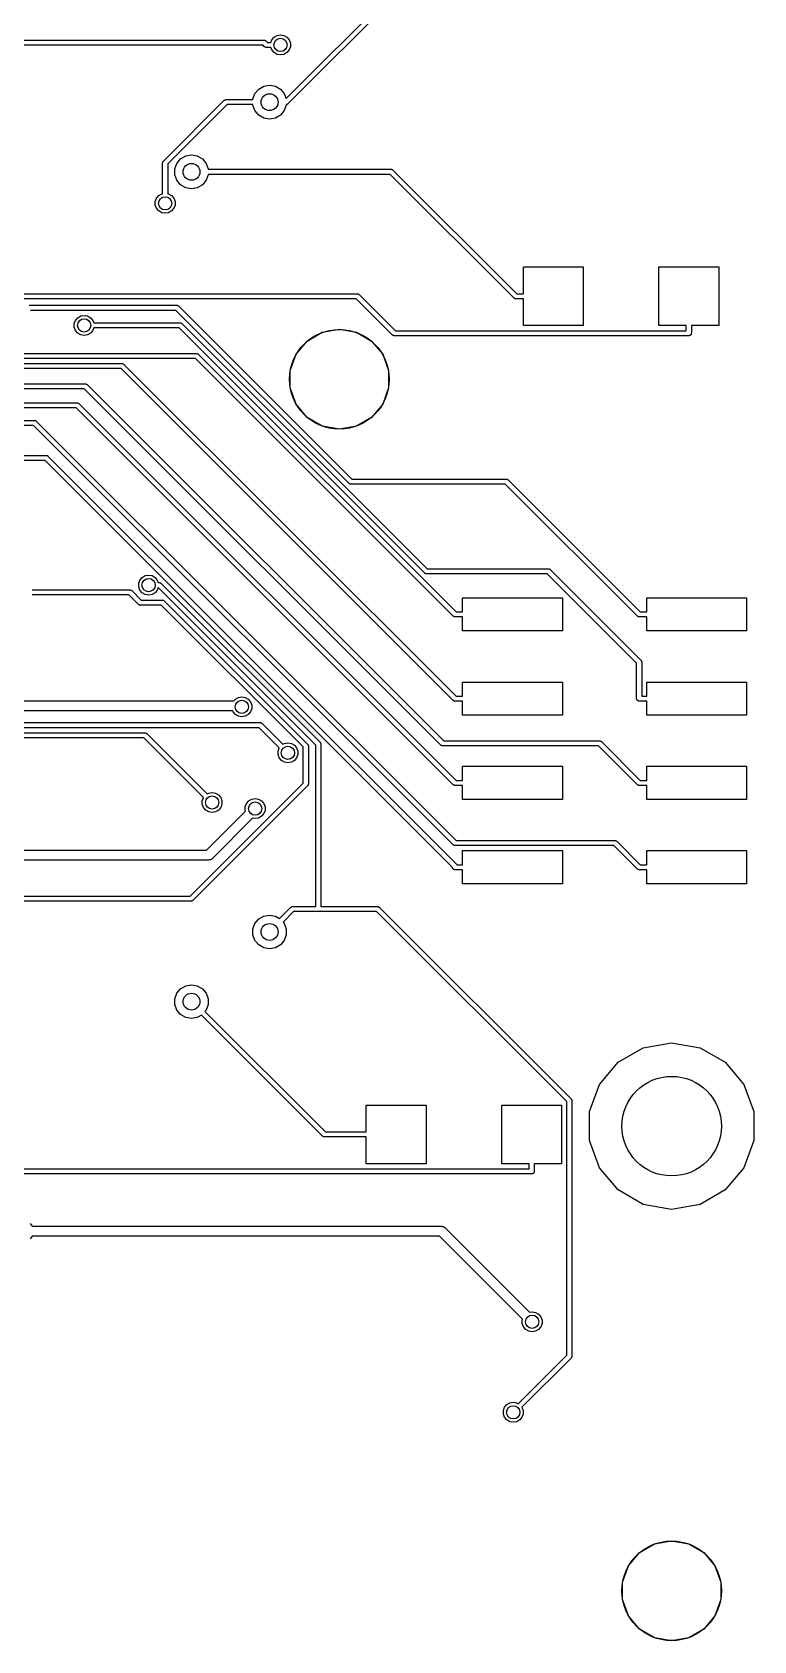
# Model space of a CAD drawing. Extents: x 0 to 100, y -163 to 0.
# Drawn here: x 78.26 to 99.97, y -163.01 to -114.54 of the extents above; entities that cross this region are included whole.
import ezdxf

# ---------------------------------------------------------------- set-up
doc = ezdxf.new("R2010")
doc.units = 0
doc.header["$MEASUREMENT"] = 0
doc.layers.add('BLACK', color=7, linetype='CONTINUOUS')

msp = doc.modelspace()

# ---------------------------------------------------------------- linework, layer by layer
at = {"layer": 'Black'}
for p, q in [((85.8962, -116.545), (93.2507, -109.191)), ((93.3808, -109.276), (85.953, -116.704)), ((45.0809, -114.785), (85.2377, -114.785)), ((85.2377, -114.785), (85.241, -114.785)), ((85.241, -114.785), (85.2444, -114.785)), ((85.2444, -114.785), (85.254, -114.787)), ((85.254, -114.787), (85.2638, -114.789)), ((85.2638, -114.789), (85.2667, -114.791)), ((85.2667, -114.791), (85.2699, -114.792)), ((85.2699, -114.792), (85.2781, -114.797)), ((85.2781, -114.797), (85.2867, -114.802)), ((85.2867, -114.802), (85.2889, -114.805)), ((85.2889, -114.805), (85.2916, -114.807)), ((85.2916, -114.807), (85.3362, -114.852)), ((85.3362, -114.852), (85.441, -114.852)), ((85.441, -114.852), (85.4681, -114.777)), ((85.4681, -114.777), (85.5353, -114.697)), ((85.5353, -114.697), (85.6259, -114.645)), ((85.6259, -114.645), (85.7289, -114.627)), ((85.7289, -114.627), (85.8319, -114.645)), ((85.8319, -114.645), (85.9225, -114.697)), ((85.9225, -114.697), (85.9897, -114.777)), ((85.9897, -114.777), (86.0255, -114.875)), ((85.2062, -114.937), (45.1124, -114.937)), ((85.2508, -114.982), (85.2062, -114.937)), ((85.2535, -114.984), (85.2508, -114.982)), ((85.2557, -114.986), (85.2535, -114.984)), ((85.2643, -114.991), (85.2557, -114.986)), ((85.2724, -114.997), (85.2643, -114.991)), ((85.2757, -114.998), (85.2724, -114.997)), ((85.2786, -114.999), (85.2757, -114.998)), ((85.2884, -115.001), (85.2786, -114.999)), ((85.298, -115.004), (85.2884, -115.001)), ((85.3013, -115.003), (85.298, -115.004)), ((85.3046, -115.004), (85.3013, -115.003)), ((85.441, -115.004), (85.3046, -115.004)), ((85.4681, -115.078), (85.441, -115.004)), ((85.5353, -115.158), (85.4681, -115.078)), ((85.6259, -115.211), (85.5353, -115.158)), ((85.7289, -115.229), (85.6259, -115.211)), ((85.8319, -115.211), (85.7289, -115.229)), ((85.9225, -115.158), (85.8319, -115.211)), ((85.9897, -115.078), (85.9225, -115.158)), ((86.0255, -114.98), (85.9897, -115.078)), ((86.0255, -114.875), (86.0255, -114.98)), ((84.9584, -116.395), (85.0722, -116.259)), ((85.0722, -116.259), (85.2256, -116.171)), ((85.2256, -116.171), (85.4, -116.14)), ((85.4, -116.14), (85.5744, -116.171)), ((85.5744, -116.171), (85.7278, -116.259)), ((85.7278, -116.259), (85.8416, -116.395)), ((82.2045, -118.427), (84.0353, -116.596)), ((84.1208, -116.726), (82.3346, -118.512)), ((84.0353, -116.596), (84.0381, -116.594)), ((84.0381, -116.594), (84.0402, -116.592)), ((84.0402, -116.592), (84.0488, -116.587)), ((84.0488, -116.587), (84.057, -116.581)), ((84.057, -116.581), (84.0602, -116.58)), ((84.0602, -116.58), (84.0631, -116.578)), ((84.0631, -116.578), (84.0729, -116.577)), ((84.0729, -116.577), (84.0826, -116.574)), ((84.0826, -116.574), (84.0859, -116.574)), ((84.0859, -116.574), (84.0892, -116.574)), ((84.0892, -116.574), (84.8978, -116.574)), ((84.8978, -116.726), (84.1208, -116.726)), ((84.8978, -116.561), (84.9584, -116.395)), ((84.8978, -116.574), (84.8978, -116.561)), ((84.8978, -116.739), (84.8978, -116.726)), ((84.9584, -116.905), (84.8978, -116.739)), ((85.8416, -116.395), (85.8962, -116.545)), ((85.9022, -116.739), (85.8416, -116.905)), ((85.9024, -116.726), (85.9022, -116.726)), ((85.9022, -116.726), (85.9022, -116.739)), ((85.9057, -116.726), (85.9024, -116.726)), ((85.9154, -116.723), (85.9057, -116.726)), ((85.9252, -116.722), (85.9154, -116.723)), ((85.9281, -116.72), (85.9252, -116.722)), ((85.9313, -116.719), (85.9281, -116.72)), ((85.9395, -116.713), (85.9313, -116.719)), ((85.9481, -116.708), (85.9395, -116.713)), ((85.9502, -116.706), (85.9481, -116.708)), ((85.953, -116.704), (85.9502, -116.706)), ((85.0722, -117.041), (84.9584, -116.905)), ((85.2256, -117.129), (85.0722, -117.041)), ((85.4, -117.16), (85.2256, -117.129)), ((85.5744, -117.129), (85.4, -117.16)), ((85.7278, -117.041), (85.5744, -117.129)), ((85.8416, -116.905), (85.7278, -117.041)), ((82.8756, -118.271), (83.05, -118.24)), ((83.05, -118.24), (83.2244, -118.271)), ((82.1822, -118.481), (82.1828, -118.477)), ((82.1822, -119.411), (82.1822, -118.481)), ((82.1825, -118.474), (82.1851, -118.465)), ((82.1828, -118.477), (82.1825, -118.474)), ((82.1851, -118.465), (82.1868, -118.455)), ((82.1868, -118.455), (82.1885, -118.452)), ((82.1885, -118.452), (82.1893, -118.449)), ((82.1893, -118.449), (82.1951, -118.44)), ((82.1951, -118.44), (82.2, -118.432)), ((82.2, -118.432), (82.2026, -118.43)), ((82.2026, -118.43), (82.2045, -118.427)), ((82.3346, -118.512), (82.3346, -119.411)), ((82.5478, -118.661), (82.6084, -118.495)), ((82.5478, -118.839), (82.5478, -118.661)), ((82.6084, -118.495), (82.7222, -118.359)), ((82.7222, -118.359), (82.8756, -118.271)), ((83.2244, -118.271), (83.3778, -118.359)), ((83.3778, -118.359), (83.4916, -118.495)), ((83.4916, -118.495), (83.5522, -118.661)), ((83.5522, -118.661), (83.5522, -118.674)), ((83.5522, -118.674), (89.0593, -118.674)), ((89.0593, -118.674), (89.0626, -118.674)), ((89.0626, -118.674), (89.0659, -118.674)), ((89.0659, -118.674), (89.0756, -118.677)), ((89.0756, -118.677), (89.0854, -118.678)), ((89.0854, -118.678), (89.0883, -118.68)), ((89.0883, -118.68), (89.0915, -118.681)), ((89.0915, -118.681), (89.0997, -118.687)), ((89.0997, -118.687), (89.1083, -118.692)), ((89.1083, -118.692), (89.1104, -118.694)), ((89.1104, -118.694), (89.1132, -118.696)), ((89.1132, -118.696), (92.8409, -122.424)), ((82.6084, -119.005), (82.5478, -118.839)), ((82.7222, -119.141), (82.6084, -119.005)), ((82.8756, -119.229), (82.7222, -119.141)), ((83.3778, -119.141), (83.2244, -119.229)), ((83.4916, -119.005), (83.3778, -119.141)), ((83.5522, -118.839), (83.4916, -119.005)), ((89.0277, -118.826), (83.5522, -118.826)), ((83.5522, -118.826), (83.5522, -118.839)), ((92.7554, -122.554), (89.0277, -118.826)), ((81.9618, -119.647), (81.9976, -119.548)), ((81.9618, -119.751), (81.9618, -119.647)), ((81.9976, -119.548), (82.0648, -119.468)), ((82.0648, -119.468), (82.1554, -119.416)), ((82.1554, -119.416), (82.1822, -119.411)), ((82.3346, -119.411), (82.3614, -119.416)), ((82.3614, -119.416), (82.452, -119.468)), ((82.452, -119.468), (82.5192, -119.548)), ((82.5192, -119.548), (82.555, -119.647)), ((82.555, -119.647), (82.555, -119.751)), ((83.05, -119.26), (82.8756, -119.229)), ((83.2244, -119.229), (83.05, -119.26)), ((81.9976, -119.85), (81.9618, -119.751)), ((82.0648, -119.93), (81.9976, -119.85)), ((82.1554, -119.982), (82.0648, -119.93)), ((82.2584, -120), (82.1554, -119.982)), ((82.3614, -119.982), (82.2584, -120)), ((82.452, -119.93), (82.3614, -119.982)), ((82.5192, -119.85), (82.452, -119.93)), ((82.555, -119.751), (82.5192, -119.85)), ((93.0382, -122.424), (93.0382, -121.616)), ((93.0382, -121.616), (94.8365, -121.616)), ((94.8365, -121.616), (94.8365, -123.384)), ((97.1175, -123.384), (97.1175, -121.616)), ((97.1175, -121.616), (98.9158, -121.616)), ((98.9158, -121.616), (98.9158, -123.384)), ((73.9158, -122.424), (88.0403, -122.424)), ((88.0087, -122.576), (73.9158, -122.576)), ((89.0992, -123.667), (88.0087, -122.576)), ((88.0403, -122.424), (88.0436, -122.424)), ((88.0436, -122.424), (88.0469, -122.424)), ((88.0469, -122.424), (88.0566, -122.427)), ((88.0566, -122.427), (88.0664, -122.428)), ((88.0664, -122.428), (88.0693, -122.43)), ((88.0693, -122.43), (88.0725, -122.431)), ((88.0725, -122.431), (88.0807, -122.437)), ((88.0807, -122.437), (88.0893, -122.442)), ((88.0893, -122.442), (88.0914, -122.444)), ((88.0914, -122.444), (88.0942, -122.446)), ((88.0942, -122.446), (89.1847, -123.537)), ((92.7582, -122.556), (92.7554, -122.554)), ((92.7603, -122.558), (92.7582, -122.556)), ((92.7689, -122.563), (92.7603, -122.558)), ((92.7771, -122.569), (92.7689, -122.563)), ((92.7803, -122.57), (92.7771, -122.569)), ((92.7832, -122.572), (92.7803, -122.57)), ((92.793, -122.573), (92.7832, -122.572)), ((92.8027, -122.576), (92.793, -122.573)), ((92.806, -122.576), (92.8027, -122.576)), ((92.8093, -122.576), (92.806, -122.576)), ((93.0382, -122.576), (92.8093, -122.576)), ((92.8409, -122.424), (93.0382, -122.424)), ((93.0382, -123.384), (93.0382, -122.576)), ((78.17, -122.77), (82.6111, -122.77)), ((82.5795, -122.923), (78.2016, -122.923)), ((79.6266, -123.145), (79.7172, -123.093)), ((79.7172, -123.093), (79.8202, -123.074)), ((79.8202, -123.074), (79.9232, -123.093)), ((79.9232, -123.093), (80.0138, -123.145)), ((87.7946, -128.138), (82.5795, -122.923)), ((82.6111, -122.77), (82.6144, -122.771)), ((82.6144, -122.771), (82.6177, -122.771)), ((82.6177, -122.771), (82.6274, -122.773)), ((82.6274, -122.773), (82.6372, -122.775)), ((82.6372, -122.775), (82.6401, -122.777)), ((82.6401, -122.777), (82.6433, -122.778)), ((82.6433, -122.778), (82.6515, -122.783)), ((82.6515, -122.783), (82.6601, -122.788)), ((82.6601, -122.788), (82.6622, -122.791)), ((82.6622, -122.791), (82.665, -122.793)), ((82.665, -122.793), (87.8801, -128.008)), ((79.5236, -123.323), (79.5594, -123.225)), ((79.5236, -123.428), (79.5236, -123.323)), ((79.5594, -123.526), (79.5236, -123.428)), ((79.5594, -123.225), (79.6266, -123.145)), ((79.6266, -123.606), (79.5594, -123.526)), ((80.0138, -123.145), (80.081, -123.225)), ((80.081, -123.526), (80.0138, -123.606)), ((80.081, -123.225), (80.1081, -123.299)), ((80.1081, -123.452), (80.081, -123.526)), ((80.1081, -123.299), (82.7084, -123.299)), ((82.6768, -123.452), (80.1081, -123.452)), ((90.0612, -130.836), (82.6768, -123.452)), ((82.7084, -123.299), (82.7117, -123.3)), ((82.7117, -123.3), (82.715, -123.3)), ((82.715, -123.3), (82.7247, -123.302)), ((82.7247, -123.302), (82.7345, -123.304)), ((82.7345, -123.304), (82.7374, -123.306)), ((82.7374, -123.306), (82.7406, -123.307)), ((82.7406, -123.307), (82.7488, -123.312)), ((82.7488, -123.312), (82.7574, -123.317)), ((82.7574, -123.317), (82.7595, -123.32)), ((82.7595, -123.32), (82.7623, -123.322)), ((82.7623, -123.322), (90.1467, -130.706)), ((86.985, -123.585), (87.5, -123.494)), ((87.5, -123.494), (88.015, -123.585)), ((89.1847, -123.537), (97.9404, -123.537)), ((94.8365, -123.384), (93.0382, -123.384)), ((97.9404, -123.384), (97.1175, -123.384)), ((97.9404, -123.537), (97.9404, -123.384)), ((98.9158, -123.384), (98.0928, -123.384)), ((98.0928, -123.384), (98.0928, -123.613)), ((79.7172, -123.659), (79.6266, -123.606)), ((79.8202, -123.677), (79.7172, -123.659)), ((79.9232, -123.659), (79.8202, -123.677)), ((80.0138, -123.606), (79.9232, -123.659)), ((86.196, -124.247), (86.5321, -123.847)), ((86.5321, -123.847), (86.985, -123.585)), ((88.015, -123.585), (88.4679, -123.847)), ((88.4679, -123.847), (88.804, -124.247)), ((89.102, -123.669), (89.0992, -123.667)), ((89.1041, -123.671), (89.102, -123.669)), ((89.1127, -123.676), (89.1041, -123.671)), ((89.1209, -123.682), (89.1127, -123.676)), ((89.1241, -123.683), (89.1209, -123.682)), ((89.127, -123.684), (89.1241, -123.683)), ((89.1368, -123.686), (89.127, -123.684)), ((89.1465, -123.689), (89.1368, -123.686)), ((89.1498, -123.688), (89.1465, -123.689)), ((89.1531, -123.689), (89.1498, -123.688)), ((98.0166, -123.689), (89.1531, -123.689)), ((98.0232, -123.688), (98.0166, -123.689)), ((98.0298, -123.688), (98.0232, -123.688)), ((98.0361, -123.686), (98.0298, -123.688)), ((98.0427, -123.684), (98.0361, -123.686)), ((98.0484, -123.681), (98.0427, -123.684)), ((98.0547, -123.679), (98.0484, -123.681)), ((98.0598, -123.675), (98.0547, -123.679)), ((98.0656, -123.671), (98.0598, -123.675)), ((98.0699, -123.666), (98.0656, -123.671)), ((98.075, -123.662), (98.0699, -123.666)), ((98.0783, -123.656), (98.075, -123.662)), ((98.0826, -123.651), (98.0783, -123.656)), ((98.0849, -123.645), (98.0826, -123.651)), ((98.0882, -123.639), (98.0849, -123.645)), ((98.0894, -123.632), (98.0882, -123.639)), ((98.0916, -123.626), (98.0894, -123.632)), ((98.0928, -123.613), (98.0916, -123.619)), ((98.0916, -123.619), (98.0916, -123.626)), ((67.4903, -124.528), (80.9651, -124.528)), ((83.1683, -124.375), (72.2051, -124.375)), ((72.2367, -124.223), (83.1999, -124.223)), ((80.9651, -124.528), (80.9684, -124.528)), ((80.9684, -124.528), (80.9717, -124.528)), ((80.9717, -124.528), (80.9814, -124.531)), ((80.9814, -124.531), (80.9912, -124.532)), ((80.9912, -124.532), (80.9941, -124.534)), ((80.9941, -124.534), (80.9973, -124.535)), ((80.9973, -124.535), (81.0055, -124.541)), ((81.0055, -124.541), (81.0141, -124.546)), ((81.0141, -124.546), (81.0162, -124.548)), ((81.0162, -124.548), (81.019, -124.55)), ((90.9272, -132.134), (83.1683, -124.375)), ((83.1999, -124.223), (83.2032, -124.223)), ((83.2032, -124.223), (83.2065, -124.223)), ((83.2065, -124.223), (83.2162, -124.225)), ((83.2162, -124.225), (83.226, -124.227)), ((83.226, -124.227), (83.2289, -124.229)), ((83.2289, -124.229), (83.2321, -124.23)), ((83.2321, -124.23), (83.2403, -124.235)), ((83.2403, -124.235), (83.2489, -124.24)), ((83.2489, -124.24), (83.251, -124.243)), ((83.251, -124.243), (83.2538, -124.245)), ((83.2538, -124.245), (91.0127, -132.004)), ((86.0171, -124.739), (86.196, -124.247)), ((88.804, -124.247), (88.9829, -124.739)), ((80.9335, -124.68), (67.4587, -124.68)), ((90.9272, -134.674), (80.9335, -124.68)), ((81.019, -124.55), (91.0127, -134.544)), ((86.0171, -125.261), (86.0171, -124.739)), ((88.9829, -124.739), (88.9829, -125.261)), ((79.823, -125.29), (66.5115, -125.29)), ((66.5431, -125.138), (79.8546, -125.138)), ((90.5564, -136.024), (79.823, -125.29)), ((79.8546, -125.138), (79.8579, -125.139)), ((79.8579, -125.139), (79.8612, -125.138)), ((79.8612, -125.138), (79.8709, -125.141)), ((79.8709, -125.141), (79.8807, -125.143)), ((79.8807, -125.143), (79.8836, -125.144)), ((79.8836, -125.144), (79.8868, -125.145)), ((79.8868, -125.145), (79.895, -125.151)), ((79.895, -125.151), (79.9036, -125.156)), ((79.9036, -125.156), (79.9057, -125.158)), ((79.9057, -125.158), (79.9085, -125.16)), ((79.9085, -125.16), (90.6418, -135.894)), ((86.196, -125.753), (86.0171, -125.261)), ((88.9829, -125.261), (88.804, -125.753)), ((70.901, -125.709), (79.6068, -125.709)), ((79.5752, -125.862), (70.901, -125.862)), ((90.9272, -137.214), (79.5752, -125.862)), ((79.6068, -125.709), (79.6101, -125.71)), ((79.6101, -125.71), (79.6134, -125.71)), ((79.6134, -125.71), (79.6231, -125.712)), ((79.6231, -125.712), (79.6329, -125.714)), ((79.6329, -125.714), (79.6358, -125.716)), ((79.6358, -125.716), (79.639, -125.717)), ((79.639, -125.717), (79.6472, -125.722)), ((79.6472, -125.722), (79.6558, -125.727)), ((79.6558, -125.727), (79.6579, -125.73)), ((79.6579, -125.73), (79.6607, -125.732)), ((79.6607, -125.732), (91.0127, -137.084)), ((86.5321, -126.153), (86.196, -125.753)), ((88.804, -125.753), (88.4679, -126.153)), ((78.2928, -126.391), (66.2604, -126.391)), ((66.292, -126.238), (78.3244, -126.238)), ((90.9269, -139.025), (78.2928, -126.391)), ((78.3244, -126.238), (78.3277, -126.239)), ((78.3277, -126.239), (78.331, -126.239)), ((78.331, -126.239), (78.3407, -126.241)), ((78.3407, -126.241), (78.3505, -126.243)), ((78.3505, -126.243), (78.3534, -126.245)), ((78.3534, -126.245), (78.3566, -126.246)), ((78.3566, -126.246), (78.3648, -126.251)), ((78.3648, -126.251), (78.3734, -126.256)), ((78.3734, -126.256), (78.3755, -126.259)), ((78.3755, -126.259), (78.3783, -126.261)), ((78.3783, -126.261), (91.0124, -138.895)), ((86.985, -126.415), (86.5321, -126.153)), ((87.5, -126.506), (86.985, -126.415)), ((88.015, -126.415), (87.5, -126.506)), ((88.4679, -126.153), (88.015, -126.415)), ((78.6452, -127.445), (62.2432, -127.445)), ((62.2748, -127.292), (78.6768, -127.292)), ((90.9059, -139.706), (78.6452, -127.445)), ((78.6768, -127.292), (78.6801, -127.293)), ((78.6801, -127.293), (78.6834, -127.293)), ((78.6834, -127.293), (78.693, -127.295)), ((78.693, -127.295), (78.7028, -127.297)), ((78.7028, -127.297), (78.7057, -127.299)), ((78.7057, -127.299), (78.709, -127.3)), ((78.709, -127.3), (78.7171, -127.305)), ((78.7171, -127.305), (78.7257, -127.31)), ((78.7257, -127.31), (78.7279, -127.313)), ((78.7279, -127.313), (78.7307, -127.315)), ((78.7307, -127.315), (91.035, -139.619)), ((87.7974, -128.14), (87.7946, -128.138)), ((87.7995, -128.142), (87.7974, -128.14)), ((87.8081, -128.147), (87.7995, -128.142)), ((87.8163, -128.153), (87.8081, -128.147)), ((87.8195, -128.154), (87.8163, -128.153)), ((87.8224, -128.156), (87.8195, -128.154)), ((87.8322, -128.157), (87.8224, -128.156)), ((87.8419, -128.16), (87.8322, -128.157)), ((87.8452, -128.16), (87.8419, -128.16)), ((87.8485, -128.16), (87.8452, -128.16)), ((92.4935, -128.16), (87.8485, -128.16)), ((87.8801, -128.008), (92.5251, -128.008)), ((96.4672, -132.134), (92.4935, -128.16)), ((92.5251, -128.008), (92.5284, -128.008)), ((92.5284, -128.008), (92.5317, -128.008)), ((92.5317, -128.008), (92.5414, -128.011)), ((92.5414, -128.011), (92.5512, -128.012)), ((92.5512, -128.012), (92.5541, -128.014)), ((92.5541, -128.014), (92.5573, -128.015)), ((92.5573, -128.015), (92.5655, -128.021)), ((92.5655, -128.021), (92.5741, -128.026)), ((92.5741, -128.026), (92.5762, -128.028)), ((92.5762, -128.028), (92.579, -128.03)), ((92.579, -128.03), (96.5527, -132.004)), ((90.064, -130.838), (90.0612, -130.836)), ((90.0661, -130.841), (90.064, -130.838)), ((90.0747, -130.846), (90.0661, -130.841)), ((90.0829, -130.851), (90.0747, -130.846)), ((90.1467, -130.706), (93.7874, -130.706)), ((93.7874, -130.706), (93.7907, -130.707)), ((93.7907, -130.707), (93.794, -130.706)), ((93.794, -130.706), (93.8037, -130.709)), ((93.8037, -130.709), (93.8135, -130.711)), ((93.8135, -130.711), (93.8164, -130.712)), ((93.8164, -130.712), (93.8196, -130.713)), ((93.8196, -130.713), (93.8278, -130.719)), ((93.8278, -130.719), (93.8364, -130.724)), ((93.8364, -130.724), (93.8385, -130.726)), ((93.8385, -130.726), (93.8413, -130.728)), ((93.8413, -130.728), (96.575, -133.462)), ((81.4628, -131.147), (81.4985, -131.048)), ((81.4628, -131.251), (81.4628, -131.147)), ((81.4985, -131.349), (81.4628, -131.251)), ((81.4985, -131.048), (81.5658, -130.968)), ((81.5658, -130.968), (81.6564, -130.916)), ((81.6564, -130.916), (81.7593, -130.898)), ((81.7593, -130.898), (81.8623, -130.916)), ((81.8623, -130.916), (81.9529, -130.968)), ((81.9529, -130.968), (82.0202, -131.048)), ((82.0202, -131.048), (82.0472, -131.123)), ((82.0464, -131.277), (82.0202, -131.349)), ((86.7898, -136.021), (82.0464, -131.277)), ((82.0472, -131.123), (82.0759, -131.123)), ((82.0759, -131.123), (82.0792, -131.123)), ((82.0792, -131.123), (82.0825, -131.123)), ((82.0825, -131.123), (82.0921, -131.126)), ((82.0921, -131.126), (82.1019, -131.127)), ((82.1019, -131.127), (82.1048, -131.129)), ((82.1048, -131.129), (82.1081, -131.13)), ((82.1081, -131.13), (82.1162, -131.136)), ((82.1162, -131.136), (82.1248, -131.14)), ((82.1248, -131.14), (82.127, -131.143)), ((82.127, -131.143), (82.1297, -131.145)), ((82.1297, -131.145), (86.9199, -135.935)), ((90.0861, -130.852), (90.0829, -130.851)), ((90.089, -130.854), (90.0861, -130.852)), ((90.0988, -130.856), (90.089, -130.854)), ((90.1085, -130.858), (90.0988, -130.856)), ((90.1118, -130.858), (90.1085, -130.858)), ((90.1151, -130.858), (90.1118, -130.858)), ((93.7558, -130.858), (90.1151, -130.858)), ((96.4449, -133.548), (93.7558, -130.858)), ((78.2545, -131.346), (81.2002, -131.346)), ((81.1686, -131.498), (78.2545, -131.498)), ((81.4517, -131.781), (81.1686, -131.498)), ((81.2002, -131.346), (81.2035, -131.346)), ((81.2035, -131.346), (81.2068, -131.346)), ((81.2068, -131.346), (81.2164, -131.349)), ((81.2164, -131.349), (81.2262, -131.35)), ((81.2262, -131.35), (81.2291, -131.352)), ((81.2291, -131.352), (81.2324, -131.353)), ((81.2324, -131.353), (81.2405, -131.359)), ((81.2405, -131.359), (81.2491, -131.364)), ((81.2491, -131.364), (81.2513, -131.366)), ((81.2513, -131.366), (81.254, -131.368)), ((81.254, -131.368), (81.5372, -131.651)), ((81.4545, -131.783), (81.4517, -131.781)), ((81.4566, -131.786), (81.4545, -131.783)), ((81.4653, -131.791), (81.4566, -131.786)), ((81.4734, -131.797), (81.4653, -131.791)), ((81.4767, -131.797), (81.4734, -131.797)), ((81.4796, -131.799), (81.4767, -131.797)), ((81.4894, -131.801), (81.4796, -131.799)), ((81.499, -131.803), (81.4894, -131.801)), ((81.5658, -131.43), (81.4985, -131.349)), ((81.5023, -131.803), (81.499, -131.803)), ((81.5056, -131.804), (81.5023, -131.803)), ((82.1418, -131.804), (81.5056, -131.804)), ((81.5372, -131.651), (82.1734, -131.651)), ((81.6564, -131.482), (81.5658, -131.43)), ((81.7593, -131.5), (81.6564, -131.482)), ((81.8623, -131.482), (81.7593, -131.5)), ((81.9529, -131.43), (81.8623, -131.482)), ((82.0202, -131.349), (81.9529, -131.43)), ((86.4142, -136.076), (82.1418, -131.804)), ((82.1734, -131.651), (82.1767, -131.652)), ((82.1767, -131.652), (82.18, -131.652)), ((82.18, -131.652), (82.1896, -131.654)), ((82.1896, -131.654), (82.1995, -131.656)), ((82.1995, -131.656), (82.2024, -131.658)), ((82.2024, -131.658), (82.2056, -131.658)), ((82.2056, -131.658), (82.2138, -131.664)), ((82.2138, -131.664), (82.2224, -131.669)), ((82.2224, -131.669), (82.2245, -131.672)), ((82.2245, -131.672), (82.2273, -131.674)), ((82.2273, -131.674), (86.5443, -135.991)), ((91.21, -132.004), (91.21, -131.58)), ((91.21, -131.58), (94.21, -131.58)), ((94.21, -131.58), (94.21, -132.58)), ((96.75, -132.004), (96.75, -131.58)), ((96.75, -131.58), (99.75, -131.58)), ((99.75, -131.58), (99.75, -132.58)), ((90.93, -132.136), (90.9272, -132.134)), ((90.9321, -132.138), (90.93, -132.136)), ((90.9407, -132.143), (90.9321, -132.138)), ((90.9489, -132.149), (90.9407, -132.143)), ((90.9521, -132.15), (90.9489, -132.149)), ((90.955, -132.152), (90.9521, -132.15)), ((90.9648, -132.153), (90.955, -132.152)), ((90.9745, -132.156), (90.9648, -132.153)), ((90.9778, -132.156), (90.9745, -132.156)), ((90.9811, -132.156), (90.9778, -132.156)), ((91.21, -132.156), (90.9811, -132.156)), ((91.0127, -132.004), (91.21, -132.004)), ((91.21, -132.58), (91.21, -132.156)), ((96.47, -132.136), (96.4672, -132.134)), ((96.4721, -132.138), (96.47, -132.136)), ((96.4807, -132.143), (96.4721, -132.138)), ((96.4889, -132.149), (96.4807, -132.143)), ((96.4921, -132.15), (96.4889, -132.149)), ((96.495, -132.152), (96.4921, -132.15)), ((96.5048, -132.153), (96.495, -132.152)), ((96.5145, -132.156), (96.5048, -132.153)), ((96.5178, -132.156), (96.5145, -132.156)), ((96.5211, -132.156), (96.5178, -132.156)), ((96.75, -132.156), (96.5211, -132.156)), ((96.5527, -132.004), (96.75, -132.004)), ((96.75, -132.58), (96.75, -132.156)), ((94.21, -132.58), (91.21, -132.58)), ((99.75, -132.58), (96.75, -132.58)), ((96.4449, -134.62), (96.4449, -133.548)), ((96.575, -133.462), (96.5769, -133.465)), ((96.5769, -133.465), (96.5795, -133.467)), ((96.5795, -133.467), (96.5845, -133.476)), ((96.5845, -133.476), (96.5902, -133.484)), ((96.5902, -133.484), (96.591, -133.487)), ((96.591, -133.487), (96.5927, -133.49)), ((96.5927, -133.49), (96.5944, -133.5)), ((96.5944, -133.5), (96.597, -133.509)), ((96.597, -133.509), (96.5967, -133.513)), ((96.5967, -133.513), (96.5973, -133.516)), ((96.5973, -133.516), (96.5973, -134.544)), ((91.21, -134.544), (91.21, -134.12)), ((91.21, -134.12), (94.21, -134.12)), ((94.21, -134.12), (94.21, -135.12)), ((96.75, -134.544), (96.75, -134.12)), ((96.75, -134.12), (99.75, -134.12)), ((99.75, -134.12), (99.75, -135.12)), ((73.0959, -134.689), (84.3281, -134.689)), ((84.3281, -134.689), (84.3721, -134.637)), ((84.3721, -134.637), (84.4626, -134.584)), ((84.4626, -134.584), (84.5656, -134.566)), ((84.5656, -134.566), (84.6686, -134.584)), ((84.6686, -134.584), (84.7592, -134.637)), ((84.7592, -134.637), (84.8264, -134.717)), ((84.8264, -134.717), (84.8622, -134.815)), ((90.93, -134.676), (90.9272, -134.674)), ((90.9321, -134.678), (90.93, -134.676)), ((90.9407, -134.683), (90.9321, -134.678)), ((90.9489, -134.689), (90.9407, -134.683)), ((90.9521, -134.69), (90.9489, -134.689)), ((90.955, -134.692), (90.9521, -134.69)), ((90.9648, -134.693), (90.955, -134.692)), ((90.9745, -134.696), (90.9648, -134.693)), ((90.9778, -134.696), (90.9745, -134.696)), ((90.9811, -134.696), (90.9778, -134.696)), ((91.21, -134.696), (90.9811, -134.696)), ((91.0127, -134.544), (91.21, -134.544)), ((91.21, -135.12), (91.21, -134.696)), ((96.4461, -134.627), (96.4449, -134.62)), ((96.4461, -134.633), (96.4461, -134.627)), ((96.4483, -134.639), (96.4461, -134.633)), ((96.4495, -134.646), (96.4483, -134.639)), ((96.4528, -134.652), (96.4495, -134.646)), ((96.4551, -134.658), (96.4528, -134.652)), ((96.4594, -134.663), (96.4551, -134.658)), ((96.4627, -134.669), (96.4594, -134.663)), ((96.4678, -134.673), (96.4627, -134.669)), ((96.4721, -134.678), (96.4678, -134.673)), ((96.4779, -134.682), (96.4721, -134.678)), ((96.483, -134.686), (96.4779, -134.682)), ((96.4893, -134.688), (96.483, -134.686)), ((96.495, -134.692), (96.4893, -134.688)), ((96.5016, -134.693), (96.495, -134.692)), ((96.5079, -134.695), (96.5016, -134.693)), ((96.5145, -134.695), (96.5079, -134.695)), ((96.5211, -134.696), (96.5145, -134.695)), ((96.75, -134.696), (96.5211, -134.696)), ((96.5973, -134.544), (96.75, -134.544)), ((96.75, -135.12), (96.75, -134.696)), ((84.2943, -134.989), (73.0959, -134.989)), ((84.3048, -135.018), (84.2943, -134.989)), ((84.3721, -135.098), (84.3048, -135.018)), ((84.4626, -135.15), (84.3721, -135.098)), ((84.5656, -135.168), (84.4626, -135.15)), ((84.6686, -135.15), (84.5656, -135.168)), ((84.7592, -135.098), (84.6686, -135.15)), ((84.8264, -135.018), (84.7592, -135.098)), ((84.8622, -134.92), (84.8264, -135.018)), ((84.8622, -134.815), (84.8622, -134.92)), ((94.21, -135.12), (91.21, -135.12)), ((99.75, -135.12), (96.75, -135.12)), ((64.3084, -135.344), (85.1189, -135.344)), ((85.0873, -135.497), (64.34, -135.497)), ((65.4159, -135.649), (81.6476, -135.649)), ((81.6476, -135.649), (81.6509, -135.65)), ((81.6509, -135.65), (81.6542, -135.65)), ((81.6542, -135.65), (81.6639, -135.652)), ((81.6639, -135.652), (81.6737, -135.654)), ((81.6737, -135.654), (81.6766, -135.656)), ((81.6766, -135.656), (81.6798, -135.657)), ((81.6798, -135.657), (81.688, -135.662)), ((81.688, -135.662), (81.6966, -135.667)), ((81.6966, -135.667), (81.6987, -135.67)), ((81.6987, -135.67), (81.7015, -135.672)), ((81.7015, -135.672), (83.5223, -137.493)), ((85.6927, -136.102), (85.0873, -135.497)), ((85.1189, -135.344), (85.1222, -135.345)), ((85.1222, -135.345), (85.1255, -135.345)), ((85.1255, -135.345), (85.1351, -135.347)), ((85.1351, -135.347), (85.1449, -135.349)), ((85.1449, -135.349), (85.1478, -135.351)), ((85.1478, -135.351), (85.1511, -135.351)), ((85.1511, -135.351), (85.1592, -135.357)), ((85.1592, -135.357), (85.1678, -135.362)), ((85.1678, -135.362), (85.17, -135.365)), ((85.17, -135.365), (85.1727, -135.367)), ((85.1727, -135.367), (85.8036, -135.997)), ((81.616, -135.802), (65.4475, -135.802)), ((83.4114, -137.597), (81.616, -135.802)), ((85.6558, -136.202), (85.6916, -136.103)), ((85.6916, -136.103), (85.6927, -136.102)), ((85.8036, -135.997), (85.8494, -135.971)), ((85.8494, -135.971), (85.9524, -135.953)), ((85.9524, -135.953), (86.0554, -135.971)), ((86.0554, -135.971), (86.146, -136.023)), ((86.146, -136.023), (86.2132, -136.103)), ((86.2132, -136.103), (86.249, -136.202)), ((86.4142, -137.164), (86.4142, -136.076)), ((86.5443, -135.991), (86.5462, -135.993)), ((86.5462, -135.993), (86.5488, -135.995)), ((86.5488, -135.995), (86.5538, -136.004)), ((86.5538, -136.004), (86.5595, -136.012)), ((86.5595, -136.012), (86.5603, -136.015)), ((86.5603, -136.015), (86.562, -136.018)), ((86.562, -136.018), (86.5637, -136.028)), ((86.5637, -136.028), (86.5663, -136.038)), ((86.5663, -136.038), (86.566, -136.041)), ((86.566, -136.041), (86.5666, -136.044)), ((86.5666, -136.044), (86.5666, -137.195)), ((86.7898, -140.887), (86.7898, -136.021)), ((86.9199, -135.935), (86.9218, -135.938)), ((86.9218, -135.938), (86.9244, -135.94)), ((86.9244, -135.94), (86.9293, -135.949)), ((86.9293, -135.949), (86.9351, -135.957)), ((86.9351, -135.957), (86.9359, -135.96)), ((86.9359, -135.96), (86.9376, -135.963)), ((86.9376, -135.963), (86.9393, -135.973)), ((86.9393, -135.973), (86.9419, -135.982)), ((86.9419, -135.982), (86.9416, -135.986)), ((86.9416, -135.986), (86.9422, -135.989)), ((86.9422, -135.989), (86.9422, -140.887)), ((90.5591, -136.026), (90.5564, -136.024)), ((90.5613, -136.028), (90.5591, -136.026)), ((90.5699, -136.033), (90.5613, -136.028)), ((90.578, -136.039), (90.5699, -136.033)), ((90.5813, -136.04), (90.578, -136.039)), ((90.5842, -136.041), (90.5813, -136.04)), ((90.594, -136.043), (90.5842, -136.041)), ((90.6036, -136.046), (90.594, -136.043)), ((90.6069, -136.045), (90.6036, -136.046)), ((90.6102, -136.046), (90.6069, -136.045)), ((95.2994, -136.046), (90.6102, -136.046)), ((90.6418, -135.894), (95.3309, -135.894)), ((96.4672, -137.214), (95.2994, -136.046)), ((95.3309, -135.894), (95.3342, -135.894)), ((95.3342, -135.894), (95.3376, -135.894)), ((95.3376, -135.894), (95.3472, -135.897)), ((95.3472, -135.897), (95.357, -135.898)), ((95.357, -135.898), (95.3599, -135.9)), ((95.3599, -135.9), (95.3631, -135.901)), ((95.3631, -135.901), (95.3713, -135.906)), ((95.3713, -135.906), (95.3799, -135.911)), ((95.3799, -135.911), (95.3821, -135.914)), ((95.3821, -135.914), (95.3848, -135.916)), ((95.3848, -135.916), (96.5527, -137.084)), ((85.6558, -136.306), (85.6558, -136.202)), ((85.6916, -136.405), (85.6558, -136.306)), ((85.7588, -136.485), (85.6916, -136.405)), ((85.8494, -136.537), (85.7588, -136.485)), ((85.9524, -136.555), (85.8494, -136.537)), ((86.0554, -136.537), (85.9524, -136.555)), ((86.146, -136.485), (86.0554, -136.537)), ((86.2132, -136.405), (86.146, -136.485)), ((86.249, -136.306), (86.2132, -136.405)), ((86.249, -136.202), (86.249, -136.306)), ((91.21, -137.084), (91.21, -136.66)), ((91.21, -136.66), (94.21, -136.66)), ((94.21, -136.66), (94.21, -137.66)), ((96.75, -137.084), (96.75, -136.66)), ((96.75, -136.66), (99.75, -136.66)), ((99.75, -136.66), (99.75, -137.66)), ((91.0127, -137.084), (91.21, -137.084)), ((96.5527, -137.084), (96.75, -137.084)), ((83.0099, -140.568), (86.4142, -137.164)), ((86.5443, -137.249), (83.0954, -140.698)), ((83.3745, -137.697), (83.4103, -137.599)), ((83.4103, -137.599), (83.4114, -137.597)), ((83.5223, -137.493), (83.5681, -137.466)), ((83.5681, -137.466), (83.6711, -137.448)), ((83.6711, -137.448), (83.7741, -137.466)), ((83.7741, -137.466), (83.8647, -137.519)), ((83.8647, -137.519), (83.9319, -137.599)), ((83.9319, -137.599), (83.9677, -137.697)), ((84.8629, -137.652), (84.9659, -137.633)), ((84.9659, -137.633), (85.0689, -137.652)), ((86.5462, -137.246), (86.5443, -137.249)), ((86.5488, -137.244), (86.5462, -137.246)), ((86.5537, -137.235), (86.5488, -137.244)), ((86.5595, -137.227), (86.5537, -137.235)), ((86.5603, -137.224), (86.5595, -137.227)), ((86.562, -137.221), (86.5603, -137.224)), ((86.5637, -137.211), (86.562, -137.221)), ((86.5663, -137.202), (86.5637, -137.211)), ((86.5666, -137.195), (86.566, -137.198)), ((86.566, -137.198), (86.5663, -137.202)), ((90.93, -137.216), (90.9272, -137.214)), ((90.9321, -137.218), (90.93, -137.216)), ((90.9407, -137.223), (90.9321, -137.218)), ((90.9489, -137.229), (90.9407, -137.223)), ((90.9521, -137.23), (90.9489, -137.229)), ((90.955, -137.232), (90.9521, -137.23)), ((90.9648, -137.233), (90.955, -137.232)), ((90.9745, -137.236), (90.9648, -137.233)), ((90.9778, -137.236), (90.9745, -137.236)), ((90.9811, -137.236), (90.9778, -137.236)), ((91.21, -137.236), (90.9811, -137.236)), ((91.21, -137.66), (91.21, -137.236)), ((96.47, -137.216), (96.4672, -137.214)), ((96.4721, -137.218), (96.47, -137.216)), ((96.4807, -137.223), (96.4721, -137.218)), ((96.4889, -137.229), (96.4807, -137.223)), ((96.4921, -137.23), (96.4889, -137.229)), ((96.495, -137.232), (96.4921, -137.23)), ((96.5048, -137.233), (96.495, -137.232)), ((96.5145, -137.236), (96.5048, -137.233)), ((96.5178, -137.236), (96.5145, -137.236)), ((96.5211, -137.236), (96.5178, -137.236)), ((96.75, -137.236), (96.5211, -137.236)), ((96.75, -137.66), (96.75, -137.236)), ((83.3745, -137.801), (83.3745, -137.697)), ((83.4103, -137.9), (83.3745, -137.801)), ((83.4775, -137.98), (83.4103, -137.9)), ((83.5681, -138.032), (83.4775, -137.98)), ((83.5004, -139.188), (84.6779, -138.01)), ((83.6711, -138.05), (83.5681, -138.032)), ((83.7741, -138.032), (83.6711, -138.05)), ((83.8647, -137.98), (83.7741, -138.032)), ((83.9319, -137.9), (83.8647, -137.98)), ((83.9677, -137.801), (83.9319, -137.9)), ((83.9677, -137.697), (83.9677, -137.801)), ((84.6693, -137.882), (84.7051, -137.784)), ((84.6693, -137.987), (84.6693, -137.882)), ((84.6779, -138.01), (84.6693, -137.987)), ((84.7051, -137.784), (84.7723, -137.704)), ((84.7723, -137.704), (84.8629, -137.652)), ((85.0689, -137.652), (85.1595, -137.704)), ((85.1595, -137.704), (85.2267, -137.784)), ((85.2267, -138.085), (85.1595, -138.165)), ((85.2267, -137.784), (85.2625, -137.882)), ((85.2625, -137.987), (85.2267, -138.085)), ((85.2625, -137.882), (85.2625, -137.987)), ((94.21, -137.66), (91.21, -137.66)), ((99.75, -137.66), (96.75, -137.66)), ((84.8902, -138.222), (83.6686, -139.444)), ((84.9659, -138.236), (84.8902, -138.222)), ((85.0689, -138.218), (84.9659, -138.236)), ((85.1595, -138.165), (85.0689, -138.218)), ((90.9297, -139.027), (90.9269, -139.025)), ((90.9318, -139.029), (90.9297, -139.027)), ((90.9404, -139.034), (90.9318, -139.029)), ((90.9486, -139.04), (90.9404, -139.034)), ((90.9518, -139.041), (90.9486, -139.04)), ((90.9547, -139.043), (90.9518, -139.041)), ((90.9645, -139.044), (90.9547, -139.043)), ((90.9742, -139.047), (90.9645, -139.044)), ((90.9775, -139.047), (90.9742, -139.047)), ((90.9808, -139.047), (90.9775, -139.047)), ((95.7606, -139.047), (90.9808, -139.047)), ((91.0124, -138.895), (95.7922, -138.895)), ((96.4672, -139.754), (95.7606, -139.047)), ((95.7922, -138.895), (95.7955, -138.895)), ((95.7955, -138.895), (95.7988, -138.895)), ((95.7988, -138.895), (95.8085, -138.898)), ((95.8085, -138.898), (95.8183, -138.899)), ((95.8183, -138.899), (95.8212, -138.901)), ((95.8212, -138.901), (95.8244, -138.902)), ((95.8244, -138.902), (95.8326, -138.908)), ((95.8326, -138.908), (95.8412, -138.913)), ((95.8412, -138.913), (95.8433, -138.915)), ((95.8433, -138.915), (95.8461, -138.917)), ((95.8461, -138.917), (96.5527, -139.624)), ((83.5625, -139.488), (63.5769, -139.488)), ((63.7147, -139.188), (83.5004, -139.188)), ((83.569, -139.487), (83.5625, -139.488)), ((83.5756, -139.487), (83.569, -139.487)), ((83.5945, -139.482), (83.5756, -139.487)), ((83.6138, -139.479), (83.5945, -139.482)), ((83.6195, -139.476), (83.6138, -139.479)), ((83.6259, -139.474), (83.6195, -139.476)), ((83.6419, -139.463), (83.6259, -139.474)), ((83.6589, -139.453), (83.6419, -139.463)), ((83.6632, -139.448), (83.6589, -139.453)), ((83.6686, -139.444), (83.6632, -139.448)), ((91.21, -139.624), (91.21, -139.2)), ((91.21, -139.2), (94.21, -139.2)), ((94.21, -139.2), (94.21, -140.2)), ((96.75, -139.624), (96.75, -139.2)), ((96.75, -139.2), (99.75, -139.2)), ((99.75, -139.2), (99.75, -140.2)), ((90.9061, -139.707), (90.9059, -139.706)), ((90.9061, -139.713), (90.9061, -139.707)), ((90.9083, -139.719), (90.9061, -139.713)), ((90.9095, -139.726), (90.9083, -139.719)), ((90.9128, -139.732), (90.9095, -139.726)), ((90.9151, -139.738), (90.9128, -139.732)), ((90.9194, -139.743), (90.9151, -139.738)), ((90.9227, -139.749), (90.9194, -139.743)), ((90.9278, -139.753), (90.9227, -139.749)), ((90.9321, -139.758), (90.9278, -139.753)), ((90.9379, -139.762), (90.9321, -139.758)), ((90.943, -139.766), (90.9379, -139.762)), ((90.9493, -139.768), (90.943, -139.766)), ((90.955, -139.772), (90.9493, -139.768)), ((90.9616, -139.773), (90.955, -139.772)), ((90.9679, -139.775), (90.9616, -139.773)), ((90.9745, -139.775), (90.9679, -139.775)), ((90.9811, -139.776), (90.9745, -139.775)), ((91.21, -139.776), (90.9811, -139.776)), ((91.035, -139.619), (91.0369, -139.622)), ((91.0369, -139.622), (91.0392, -139.624)), ((91.0392, -139.624), (91.21, -139.624)), ((91.21, -140.2), (91.21, -139.776)), ((96.47, -139.756), (96.4672, -139.754)), ((96.4721, -139.758), (96.47, -139.756)), ((96.4807, -139.763), (96.4721, -139.758)), ((96.4889, -139.769), (96.4807, -139.763)), ((96.4921, -139.77), (96.4889, -139.769)), ((96.495, -139.772), (96.4921, -139.77)), ((96.5048, -139.773), (96.495, -139.772)), ((96.5145, -139.776), (96.5048, -139.773)), ((96.5178, -139.776), (96.5145, -139.776)), ((96.5211, -139.776), (96.5178, -139.776)), ((96.75, -139.776), (96.5211, -139.776)), ((96.5527, -139.624), (96.75, -139.624)), ((96.75, -140.2), (96.75, -139.776)), ((94.21, -140.2), (91.21, -140.2)), ((99.75, -140.2), (96.75, -140.2)), ((77.6941, -140.568), (83.0099, -140.568)), ((83.0415, -140.72), (77.7257, -140.72)), ((83.0448, -140.72), (83.0415, -140.72)), ((83.0481, -140.72), (83.0448, -140.72)), ((83.0578, -140.717), (83.0481, -140.72)), ((83.0676, -140.716), (83.0578, -140.717)), ((83.0705, -140.714), (83.0676, -140.716)), ((83.0737, -140.713), (83.0705, -140.714)), ((83.0819, -140.707), (83.0737, -140.713)), ((83.0905, -140.702), (83.0819, -140.707)), ((83.0926, -140.7), (83.0905, -140.702)), ((83.0954, -140.698), (83.0926, -140.7)), ((85.6993, -141.243), (86.033, -140.909)), ((86.033, -140.909), (86.0358, -140.907)), ((86.0358, -140.907), (86.0379, -140.905)), ((86.0379, -140.905), (86.0465, -140.9)), ((86.0465, -140.9), (86.0547, -140.894)), ((86.0547, -140.894), (86.0579, -140.893)), ((86.0579, -140.893), (86.0608, -140.891)), ((86.0608, -140.891), (86.0706, -140.89)), ((86.0706, -140.89), (86.0803, -140.887)), ((86.0803, -140.887), (86.0836, -140.887)), ((86.0836, -140.887), (86.0869, -140.887)), ((86.0869, -140.887), (86.7898, -140.887)), ((86.9422, -140.887), (88.6526, -140.887)), ((88.6526, -140.887), (88.6559, -140.887)), ((88.6559, -140.887), (88.6592, -140.887)), ((88.6592, -140.887), (88.6689, -140.89)), ((88.6689, -140.89), (88.6787, -140.891)), ((88.6787, -140.891), (88.6816, -140.893)), ((88.6816, -140.893), (88.6848, -140.894)), ((88.6848, -140.894), (88.693, -140.9)), ((88.693, -140.9), (88.7016, -140.905)), ((88.7016, -140.905), (88.7037, -140.907)), ((88.7037, -140.907), (88.7065, -140.909)), ((88.7065, -140.909), (94.4726, -146.675)), ((84.8978, -141.561), (84.9584, -141.395)), ((84.9584, -141.395), (85.0722, -141.259)), ((85.0722, -141.259), (85.2256, -141.171)), ((85.2256, -141.171), (85.4, -141.14)), ((85.4, -141.14), (85.5744, -141.171)), ((85.5744, -141.171), (85.6993, -141.243)), ((86.1185, -141.039), (85.8056, -141.352)), ((85.8056, -141.352), (85.8416, -141.395)), ((85.8416, -141.395), (85.9022, -141.561)), ((86.866, -141.039), (86.1185, -141.039)), ((88.621, -141.039), (86.866, -141.039)), ((94.3425, -146.761), (88.621, -141.039)), ((84.8978, -141.739), (84.8978, -141.561)), ((84.9584, -141.905), (84.8978, -141.739)), ((85.0722, -142.041), (84.9584, -141.905)), ((85.8416, -141.905), (85.7278, -142.041)), ((85.9022, -141.739), (85.8416, -141.905)), ((85.9022, -141.561), (85.9022, -141.739)), ((85.2256, -142.129), (85.0722, -142.041)), ((85.4, -142.16), (85.2256, -142.129)), ((85.5744, -142.129), (85.4, -142.16)), ((85.7278, -142.041), (85.5744, -142.129)), ((82.6084, -143.495), (82.7222, -143.359)), ((82.7222, -143.359), (82.8756, -143.271)), ((82.8756, -143.271), (83.05, -143.24)), ((83.05, -143.24), (83.2244, -143.271)), ((83.2244, -143.271), (83.3778, -143.359)), ((83.3778, -143.359), (83.4916, -143.495)), ((82.5478, -143.661), (82.6084, -143.495)), ((82.5478, -143.839), (82.5478, -143.661)), ((82.6084, -144.005), (82.5478, -143.839)), ((83.4916, -143.495), (83.5522, -143.661)), ((83.5522, -143.839), (83.4916, -144.005)), ((83.5522, -143.661), (83.5522, -143.839)), ((82.7222, -144.141), (82.6084, -144.005)), ((82.8756, -144.229), (82.7222, -144.141)), ((83.05, -144.26), (82.8756, -144.229)), ((83.2244, -144.229), (83.05, -144.26)), ((83.3493, -144.157), (83.2244, -144.229)), ((86.9961, -147.804), (83.3493, -144.157)), ((83.4916, -144.005), (83.4556, -144.048)), ((83.4556, -144.048), (87.0816, -147.674)), ((95.8869, -145.578), (96.6417, -145.142)), ((96.6417, -145.142), (97.5, -144.99)), ((97.5, -144.99), (98.3583, -145.142)), ((98.3583, -145.142), (99.1131, -145.578)), ((95.3267, -146.245), (95.8869, -145.578)), ((99.1131, -145.578), (99.6733, -146.245)), ((95.0286, -147.064), (95.3267, -146.245)), ((99.6733, -146.245), (99.9714, -147.064)), ((94.3425, -154.405), (94.3425, -146.761)), ((94.4726, -146.675), (94.4745, -146.678)), ((94.4745, -146.678), (94.4771, -146.68)), ((94.4771, -146.68), (94.4821, -146.689)), ((94.4821, -146.689), (94.4878, -146.697)), ((94.4878, -146.697), (94.4886, -146.7)), ((94.4886, -146.7), (94.4903, -146.703)), ((94.4903, -146.703), (94.492, -146.713)), ((94.492, -146.713), (94.4946, -146.723)), ((94.4946, -146.723), (94.4943, -146.726)), ((94.4943, -146.726), (94.4949, -146.729)), ((94.4949, -146.729), (94.4949, -154.437)), ((88.3112, -147.674), (88.3112, -146.866)), ((88.3112, -146.866), (90.1095, -146.866)), ((90.1095, -146.866), (90.1095, -148.634)), ((92.3905, -148.634), (92.3905, -146.866)), ((92.3905, -146.866), (94.1888, -146.866)), ((94.1888, -146.866), (94.1888, -148.634)), ((95.0286, -147.936), (95.0286, -147.064)), ((99.9714, -147.064), (99.9714, -147.936)), ((86.9989, -147.806), (86.9961, -147.804)), ((87.001, -147.808), (86.9989, -147.806)), ((87.0096, -147.813), (87.001, -147.808)), ((87.0816, -147.674), (88.3112, -147.674)), ((87.0178, -147.819), (87.0096, -147.813)), ((87.021, -147.82), (87.0178, -147.819)), ((87.0239, -147.822), (87.021, -147.82)), ((87.0337, -147.823), (87.0239, -147.822)), ((87.0434, -147.826), (87.0337, -147.823)), ((87.0467, -147.826), (87.0434, -147.826)), ((87.05, -147.826), (87.0467, -147.826)), ((88.3112, -147.826), (87.05, -147.826)), ((88.3112, -148.634), (88.3112, -147.826)), ((95.3267, -148.755), (95.0286, -147.936)), ((99.9714, -147.936), (99.6733, -148.755)), ((90.1095, -148.634), (88.3112, -148.634)), ((93.2134, -148.634), (92.3905, -148.634)), ((93.2134, -148.787), (93.2134, -148.634)), ((94.1888, -148.634), (93.3658, -148.634)), ((93.3658, -148.634), (93.3658, -148.863)), ((95.8869, -149.422), (95.3267, -148.755)), ((99.6733, -148.755), (99.1131, -149.422)), ((93.2896, -148.939), (73.2666, -148.939)), ((73.2982, -148.787), (93.2134, -148.787)), ((93.2962, -148.938), (93.2896, -148.939)), ((93.3028, -148.938), (93.2962, -148.938)), ((93.3091, -148.936), (93.3028, -148.938)), ((93.3157, -148.934), (93.3091, -148.936)), ((93.3214, -148.931), (93.3157, -148.934)), ((93.3277, -148.929), (93.3214, -148.931)), ((93.3328, -148.925), (93.3277, -148.929)), ((93.3386, -148.921), (93.3328, -148.925)), ((93.3429, -148.916), (93.3386, -148.921)), ((93.348, -148.912), (93.3429, -148.916)), ((93.3513, -148.906), (93.348, -148.912)), ((93.3556, -148.901), (93.3513, -148.906)), ((93.3579, -148.895), (93.3556, -148.901)), ((93.3612, -148.889), (93.3579, -148.895)), ((93.3624, -148.882), (93.3612, -148.889)), ((93.3646, -148.876), (93.3624, -148.882)), ((93.3658, -148.863), (93.3646, -148.869)), ((93.3646, -148.869), (93.3646, -148.876)), ((96.6417, -149.858), (95.8869, -149.422)), ((99.1131, -149.422), (98.3583, -149.858)), ((97.5, -150.01), (96.6417, -149.858)), ((98.3583, -149.858), (97.5, -150.01)), ((78.1918, -150.435), (78.259, -150.515)), ((78.259, -150.515), (78.2592, -150.515)), ((78.2592, -150.515), (90.5736, -150.515)), ((90.5736, -150.515), (90.5801, -150.516)), ((90.5801, -150.516), (90.5867, -150.516)), ((90.5867, -150.516), (90.6056, -150.521)), ((90.6056, -150.521), (90.6249, -150.524)), ((90.6249, -150.524), (90.6306, -150.528)), ((90.6306, -150.528), (90.637, -150.529)), ((90.637, -150.529), (90.653, -150.54)), ((90.653, -150.54), (90.67, -150.55)), ((90.67, -150.55), (90.6743, -150.555)), ((90.6743, -150.555), (90.6797, -150.559)), ((90.6797, -150.559), (93.2267, -153.106)), ((78.259, -150.816), (78.1918, -150.896)), ((78.2592, -150.815), (78.259, -150.816)), ((90.5115, -150.815), (78.2592, -150.815)), ((93.0144, -153.318), (90.5115, -150.815)), ((93.2267, -153.106), (93.3024, -153.093)), ((93.3024, -153.093), (93.4054, -153.111)), ((93.4054, -153.111), (93.496, -153.163)), ((93.0058, -153.342), (93.0144, -153.318)), ((93.0058, -153.446), (93.0058, -153.342)), ((93.0416, -153.545), (93.0058, -153.446)), ((93.1088, -153.625), (93.0416, -153.545)), ((93.1994, -153.677), (93.1088, -153.625)), ((93.496, -153.625), (93.4054, -153.677)), ((93.496, -153.163), (93.5632, -153.243)), ((93.5632, -153.545), (93.496, -153.625)), ((93.5632, -153.243), (93.599, -153.342)), ((93.599, -153.446), (93.5632, -153.545)), ((93.599, -153.342), (93.599, -153.446)), ((93.3024, -153.695), (93.1994, -153.677)), ((93.4054, -153.677), (93.3024, -153.695)), ((92.8825, -155.865), (94.3425, -154.405)), ((94.4726, -154.491), (92.9934, -155.97)), ((94.4745, -154.488), (94.4726, -154.491)), ((94.4771, -154.486), (94.4745, -154.488)), ((94.4821, -154.477), (94.4771, -154.486)), ((94.4878, -154.469), (94.4821, -154.477)), ((94.4886, -154.466), (94.4878, -154.469)), ((94.4903, -154.463), (94.4886, -154.466)), ((94.492, -154.453), (94.4903, -154.463)), ((94.4946, -154.443), (94.492, -154.453)), ((94.4949, -154.437), (94.4943, -154.44)), ((94.4943, -154.44), (94.4946, -154.443)), ((92.4371, -156.069), (92.4729, -155.971)), ((92.4729, -155.971), (92.5401, -155.891)), ((92.5401, -155.891), (92.6307, -155.839)), ((92.6307, -155.839), (92.7337, -155.821)), ((92.7337, -155.821), (92.8367, -155.839)), ((92.8367, -155.839), (92.8825, -155.865)), ((92.9934, -155.97), (92.9945, -155.971)), ((92.9945, -155.971), (93.0303, -156.069)), ((92.4371, -156.174), (92.4371, -156.069)), ((92.4729, -156.272), (92.4371, -156.174)), ((92.5401, -156.352), (92.4729, -156.272)), ((92.6307, -156.405), (92.5401, -156.352)), ((92.7337, -156.423), (92.6307, -156.405)), ((92.8367, -156.405), (92.7337, -156.423)), ((92.9273, -156.352), (92.8367, -156.405)), ((92.9945, -156.272), (92.9273, -156.352)), ((93.0303, -156.174), (92.9945, -156.272)), ((93.0303, -156.069), (93.0303, -156.174)), ((96.196, -160.747), (96.5321, -160.347)), ((96.5321, -160.347), (96.985, -160.085)), ((96.985, -160.085), (97.5, -159.994)), ((97.5, -159.994), (98.015, -160.085)), ((98.015, -160.085), (98.4679, -160.347)), ((98.4679, -160.347), (98.804, -160.747)), ((96.0171, -161.239), (96.196, -160.747)), ((98.804, -160.747), (98.9829, -161.239)), ((96.0171, -161.761), (96.0171, -161.239)), ((98.9829, -161.239), (98.9829, -161.761)), ((96.196, -162.253), (96.0171, -161.761)), ((98.9829, -161.761), (98.804, -162.253)), ((96.5321, -162.653), (96.196, -162.253)), ((98.804, -162.253), (98.4679, -162.653)), ((96.985, -162.915), (96.5321, -162.653)), ((98.4679, -162.653), (98.015, -162.915)), ((97.5, -163.006), (96.985, -162.915)), ((98.015, -162.915), (97.5, -163.006))]:
    msp.add_line(p, q, dxfattribs=at)
for centre, radius in [((85.7289, -114.928), 0.2), ((85.4, -116.65), 0.254), ((83.05, -118.75), 0.254), ((82.2584, -119.699), 0.2), ((79.8202, -123.376), 0.2), ((87.5, -125), 1.5), ((81.7593, -131.199), 0.2), ((84.5656, -134.867), 0.2), ((85.9524, -136.254), 0.2), ((83.6711, -137.749), 0.2), ((84.9659, -137.935), 0.2), ((85.4, -141.65), 0.254), ((83.05, -143.75), 0.254), ((97.5, -147.5), 1.5), ((93.3024, -153.394), 0.2), ((92.7337, -156.122), 0.2), ((97.5, -161.5), 1.5)]:
    msp.add_circle(centre, radius, dxfattribs=at)

doc.saveas('drawing.dxf')
